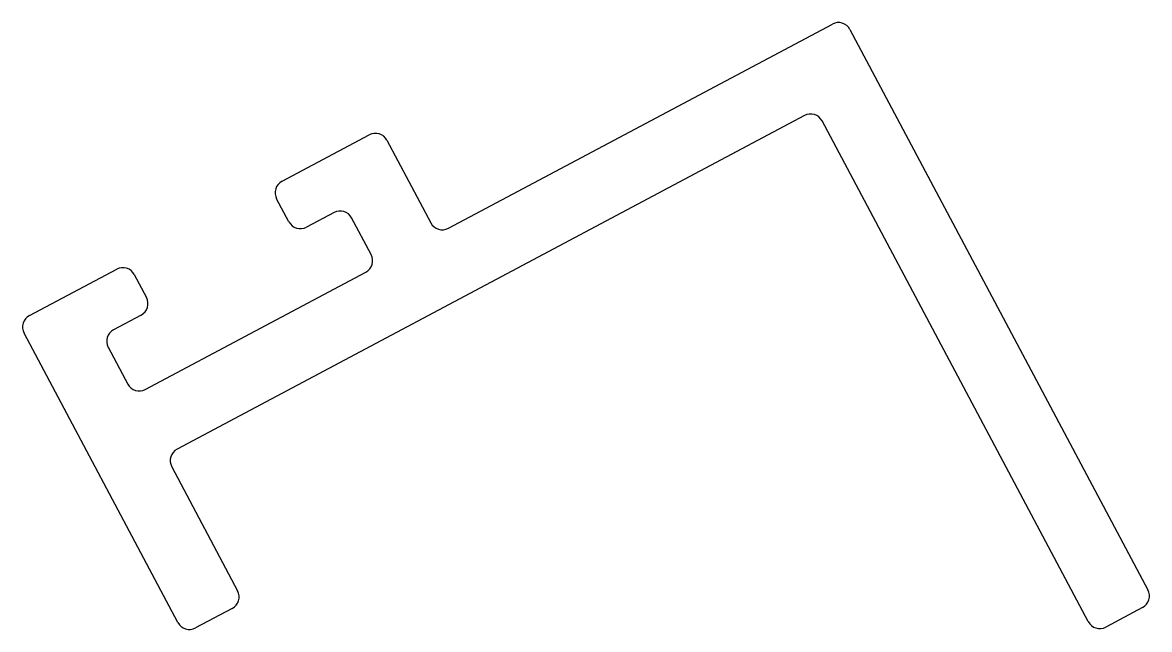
# Model space of a CAD drawing. Header units: inches. Extents: x -10.9 to 10.8, y 0.2 to 11.9.
import ezdxf

# ---------------------------------------------------------------- set-up
doc = ezdxf.new("R2010")
doc.units = ezdxf.units.IN
doc.header["$MEASUREMENT"] = 0
doc.layers.add('CLIP', color=7, linetype='Continuous')

msp = doc.modelspace()

# ---------------------------------------------------------------- linework, layer by layer
at = {"layer": 'CLIP', "color": 7, "linetype": 'Continuous'}
for p, q in [((-2.671, 7.901), (4.71, 11.825)), ((5.048, 11.722), (10.776, 0.95)), ((4.173, 10.067), (-7.889, 3.654)), ((9.628, 0.34), (4.511, 9.964)), ((-5.87, 8.805), (-4.193, 9.697)), ((-3.855, 9.593), (-3.009, 8.004)), ((-5.739, 8.025), (-5.974, 8.467)), ((-4.871, 8.203), (-5.401, 7.922)), ((-4.157, 7.394), (-4.533, 8.1)), ((-10.726, 6.223), (-9.049, 7.115)), ((-8.711, 7.011), (-8.476, 6.57)), ((-8.499, 4.802), (-4.261, 7.056)), ((-8.579, 6.232), (-9.109, 5.95)), ((-7.872, 0.322), (-10.83, 5.884)), ((-9.213, 5.612), (-8.837, 4.905)), ((-7.992, 3.316), (-6.724, 0.932)), ((-6.828, 0.594), (-7.534, 0.219)), ((10.672, 0.612), (9.966, 0.236))]:
    msp.add_line(p, q, dxfattribs=at)
for centre, start, end in [((4.827, 11.605), 28, 118), ((4.29, 9.847), 28, 118), ((-4.075, 9.476), 28, 118), ((-5.753, 8.584), 118, 208), ((-4.754, 7.983), 28, 118), ((-5.518, 8.142), 208, 298), ((-2.789, 8.121), 208, 298), ((-4.378, 7.276), 298, 28), ((-8.931, 6.894), 28, 118), ((-8.697, 6.452), 298, 28), ((-10.609, 6.002), 118, 208), ((-8.992, 5.729), 118, 208), ((-8.616, 5.023), 208, 298), ((-7.771, 3.434), 118, 208), ((-6.945, 0.815), 298, 28), ((10.555, 0.833), 298, 28), ((-7.651, 0.439), 208, 298), ((9.849, 0.457), 208, 298)]:
    msp.add_arc(centre, 0.25, start, end, dxfattribs=at)

doc.saveas('drawing.dxf')
